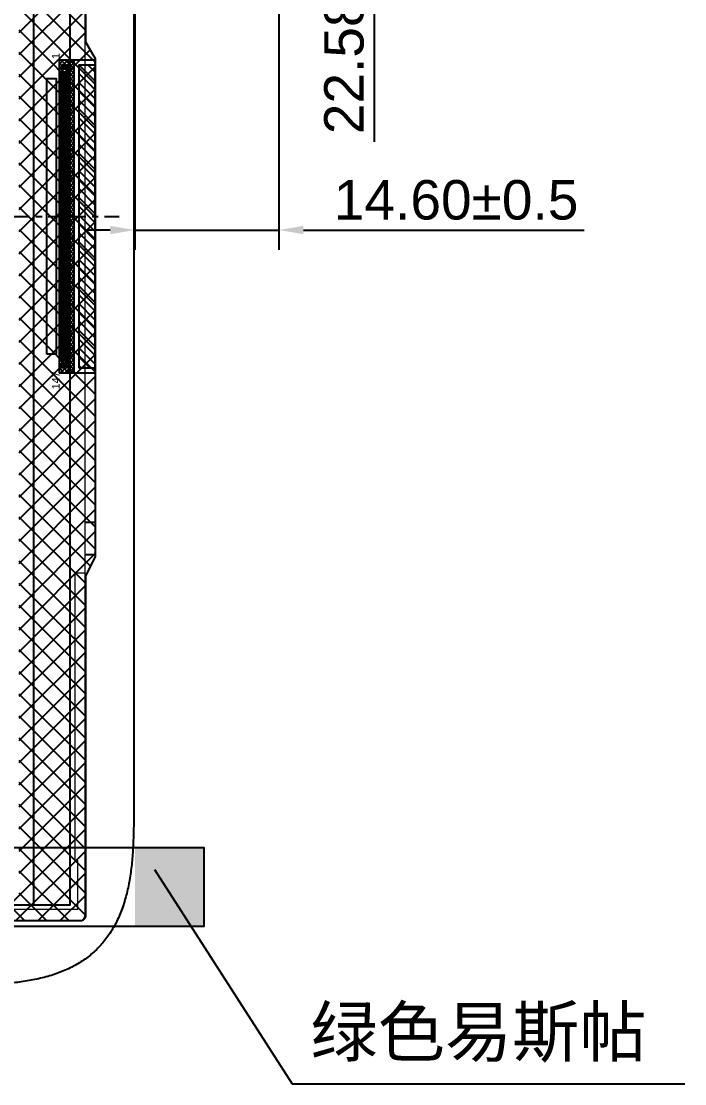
# Model space of a CAD drawing. Header units: millimetres. Extents: x 20905 to 43117, y -15595 to -5301.
# Drawn here: x 22468.1 to 22535.4, y -15133.8 to -15026 of the extents above; entities that cross this region are included whole.
import ezdxf

# ---------------------------------------------------------------- set-up
doc = ezdxf.new("R2010")
doc.units = ezdxf.units.MM
doc.header["$LTSCALE"] = 0.2
doc.header["$PDMODE"] = 35
doc.linetypes.add('CENTER', pattern=[2, 1.25, -0.25, 0.25, -0.25])
doc.linetypes.add('CENTER2', pattern=[28.575, 19.05, -3.175, 3.175, -3.175])
for name, color, linetype in [('Center', 1, 'CENTER'), ('DIM', 4, 'Continuous'), ('FPC', 32, 'Continuous'), ('LCM', 5, 'Continuous'), ('tape', 62, 'Continuous'), ('背保', 54, 'Continuous')]:
    doc.layers.add(name, color=color, linetype=linetype)
doc.layers.add('HOU', color=7, linetype='Continuous', lineweight=13)
doc.styles.add('Arial', font='arial.ttf')
doc.styles.add('TXT', font='arial.ttf', dxfattribs={"height": 3.5})
doc.styles.add('宋体', font='arial.ttf')
doc.dimstyles.new('Dim', dxfattribs={"dimtxt": 4, "dimasz": 3.5, "dimexe": 0, "dimexo": 0.2, "dimgap": 1, "dimtad": 1, "dimzin": 1, "dimdsep": 46, "dimtxsty": 'Arial', "dimcen": 2.5, "dimadec": 0, "dimazin": 0, "dimtp": 0.1, "dimtm": 0.1, "dimtfac": 1, "dimtmove": 0, "dimatfit": 3, "dimfxl": 1, "dimtolj": 1, "dimtzin": 0, "dimarcsym": 0})
doc.dimstyles.new('STANDARD$0', dxfattribs={"dimtxt": 1.8, "dimasz": 2, "dimexe": 0.5, "dimexo": 0.6, "dimgap": 0.3, "dimtad": 0, "dimzin": 9, "dimdsep": 46, "dimtxsty": 'TXT', "dimcen": -2, "dimclrd": 256, "dimclre": 256, "dimclrt": 256, "dimadec": 1, "dimazin": 2, "dimtp": 0.2, "dimtm": 0.2, "dimtfac": 0.5, "dimtmove": 0, "dimatfit": 3, "dimfxl": 1, "dimtolj": 2, "dimarcsym": 0})

# ---------------------------------------------------------------- blocks, each defined once
blk = doc.blocks.new('*D51')
at = {"layer": 'Defpoints', "color": 0, "transparency": 16777216}
for p in [(22495.44, -14984.32), (22495.44, -15006.9), (22503.9, -15006.9)]:
    blk.add_point(p, dxfattribs=at)
at = {"layer": 'DIM', "lineweight": -2, "transparency": 16777216}
for p, q in [((22503.9, -14981.82), (22503.9, -14979.32)), ((22495.94, -14984.32), (22505.9, -14984.32)), ((22503.9, -14984.32), (22503.9, -15006.9)), ((22495.94, -15006.9), (22505.9, -15006.9)), ((22503.9, -15009.4), (22503.9, -15038.26))]:
    blk.add_line(p, q, dxfattribs=at)
at = {"layer": 'DIM', "transparency": 16777216}
for points in [[(22503.48, -14981.82), (22504.32, -14981.82), (22503.9, -14984.32)], [(22503.48, -15009.4), (22504.32, -15009.4), (22503.9, -15006.9)]]:
    blk.add_solid(points, dxfattribs=at)
at = {"layer": 'DIM', "transparency": 16777216, "insert": (22500.86, -15025.08), "char_height": 6, "attachment_point": 5, "rotation": 90, "style": '宋体'}
blk.add_mtext('\\A2;{\\H0.66667x;22.58%%P0.2}', dxfattribs=at)
blk = doc.blocks.new('*D52')
at = {"layer": 'Defpoints', "color": 0, "transparency": 16777216}
for p in [(22479.63, -15003.4), (22494.23, -15003.4), (22479.63, -15047.21)]:
    blk.add_point(p, dxfattribs=at)
at = {"layer": 'DIM', "lineweight": -2, "transparency": 16777216}
for p, q in [((22479.63, -15003.9), (22479.63, -15049.21)), ((22494.23, -15003.9), (22494.23, -15049.21)), ((22477.13, -15047.21), (22474.63, -15047.21)), ((22479.63, -15047.21), (22494.23, -15047.21)), ((22496.73, -15047.21), (22525.21, -15047.21))]:
    blk.add_line(p, q, dxfattribs=at)
at = {"layer": 'DIM', "transparency": 16777216}
for points in [[(22477.13, -15046.79), (22477.13, -15047.63), (22479.63, -15047.21)], [(22496.73, -15046.79), (22496.73, -15047.63), (22494.23, -15047.21)]]:
    blk.add_solid(points, dxfattribs=at)
at = {"layer": 'DIM', "transparency": 16777216, "insert": (22512.22, -15044.17), "char_height": 6, "attachment_point": 5, "style": '宋体'}
blk.add_mtext('\\A2;{\\H0.66667x;14.60%%P0.5}', dxfattribs=at)
blk = doc.blocks.new('LCM')
at = {"layer": 'FPC', "linetype": 'ByBlock'}
h = blk.add_hatch(dxfattribs=at)
h.set_pattern_fill('ANSI37', color=256, scale=0.1, style=0)
h.set_pattern_definition([(45, (-4093.2647, -1166.37056), (-0.224506403, 0.224506403), []), (135, (-4093.2647, -1166.37056), (-0.224506403, -0.224506403), [])])
h.paths.add_polyline_path([(51.805, -222.7), (83.555, -222.7), (83.555, -224.2), (51.805, -224.2)])
h = blk.add_hatch(dxfattribs=at)
h.set_pattern_fill('ANSI31', color=256, scale=0.2, style=0)
h.set_pattern_definition([(45, (-4093.2647, -1166.37056), (-0.44901281, 0.44901281), [])])
h.paths.add_polyline_path([(52.305, -226.368), (83.055, -226.368), (83.055, -224.7), (52.305, -224.7)])
at = {"layer": 'tape', "linetype": 'ByBlock'}
h = blk.add_hatch(dxfattribs=at)
h.set_pattern_fill('ANSI37', color=256, scale=0.5, style=0)
h.set_pattern_definition([(45, (-4594.2397, 2209.7575), (-1.122532, 1.122532), []), (135, (-4594.2397, 2209.7575), (-1.122532, -1.122532), [])])
edge = h.paths.add_edge_path()
edge.add_line((33.171, -226.368), (31.171, -225.368))
edge.add_line((31.171, -225.368), (-3.32, -225.368))
edge.add_arc((-3.32, -224.868), 0.5, 180, 270, ccw=False)
edge.add_line((-3.82, -224.868), (-3.82, 2.732))
edge.add_arc((-3.32, 2.732), 0.5, 90, 180, ccw=False)
edge.add_line((-3.32, 3.232), (138.68, 3.232))
edge.add_arc((138.68, 2.732), 0.5, 0, 90, ccw=False)
edge.add_line((139.18, 2.732), (139.18, -224.868))
edge.add_arc((138.68, -224.868), 0.5, -90, 0, ccw=False)
edge.add_line((138.68, -225.368), (85.386, -225.368))
edge.add_line((85.386, -225.368), (83.711, -226.368))
edge.add_line((83.711, -226.368), (33.171, -226.368))
h.paths.add_polyline_path([(-1.1, -218.64), (136.46, -218.64), (136.46, 1.1), (-1.1, 1.1)], flags=16)
at = {"layer": 'Center', "linetype": 'CENTER2'}
blk.add_line((67.68, 7), (67.68, -228.8), dxfattribs=at)
at = {"layer": 'FPC', "linetype": 'ByBlock'}
for p, q in [((83.555, -222.7), (51.805, -222.7)), ((51.805, -222.7), (51.805, -226.368)), ((83.555, -222.7), (83.555, -226.368)), ((51.805, -223.7), (83.555, -223.7)), ((51.805, -223.7), (83.555, -223.7)), ((83.555, -224.2), (51.805, -224.2)), ((52.305, -224.7), (52.305, -226.368)), ((83.055, -224.7), (52.305, -224.7)), ((83.055, -224.7), (83.055, -226.368)), ((36.649, -226.368), (33.361, -226.368)), ((51.805, -226.368), (83.555, -226.368))]:
    blk.add_line(p, q, dxfattribs=at)
at = {"layer": 'FPC', "color": 30, "linetype": 'ByBlock'}
for p, q in [((33.361, -225.318), (33.361, -226.368)), ((36.649, -225.318), (36.649, -226.368))]:
    blk.add_line(p, q, dxfattribs=at)
at = {"layer": 'FPC', "linetype": 'ByBlock'}
for points in [[(52.572, -223.268), (52.755, -223.268), (52.755, -223.183), (52.572, -223.183), (52.572, -223), (52.487, -223), (52.487, -223.183), (52.305, -223.183), (52.305, -223.268), (52.487, -223.268), (52.487, -223.45), (52.572, -223.45)], [(53.015, -222.9), (53.145, -222.9), (53.145, -223.7), (53.015, -223.7)], [(53.215, -222.9), (53.345, -222.9), (53.345, -223.7), (53.215, -223.7)], [(53.415, -222.9), (53.545, -222.9), (53.545, -223.7), (53.415, -223.7)], [(53.615, -222.9), (53.745, -222.9), (53.745, -223.7), (53.615, -223.7)], [(53.815, -222.9), (53.945, -222.9), (53.945, -223.7), (53.815, -223.7)], [(54.015, -222.9), (54.145, -222.9), (54.145, -223.7), (54.015, -223.7)], [(54.215, -222.9), (54.345, -222.9), (54.345, -223.7), (54.215, -223.7)], [(54.415, -222.9), (54.545, -222.9), (54.545, -223.7), (54.415, -223.7)], [(54.615, -222.9), (54.745, -222.9), (54.745, -223.7), (54.615, -223.7)], [(54.815, -222.9), (54.945, -222.9), (54.945, -223.7), (54.815, -223.7)], [(55.015, -222.9), (55.145, -222.9), (55.145, -223.7), (55.015, -223.7)], [(55.215, -222.9), (55.345, -222.9), (55.345, -223.7), (55.215, -223.7)], [(55.415, -222.9), (55.545, -222.9), (55.545, -223.7), (55.415, -223.7)], [(55.615, -222.9), (55.745, -222.9), (55.745, -223.7), (55.615, -223.7)], [(55.815, -222.9), (55.945, -222.9), (55.945, -223.7), (55.815, -223.7)], [(56.015, -222.9), (56.145, -222.9), (56.145, -223.7), (56.015, -223.7)], [(56.215, -222.9), (56.345, -222.9), (56.345, -223.7), (56.215, -223.7)], [(56.415, -222.9), (56.545, -222.9), (56.545, -223.7), (56.415, -223.7)], [(56.615, -222.9), (56.745, -222.9), (56.745, -223.7), (56.615, -223.7)], [(56.815, -222.9), (56.945, -222.9), (56.945, -223.7), (56.815, -223.7)], [(57.015, -222.9), (57.145, -222.9), (57.145, -223.7), (57.015, -223.7)], [(57.215, -222.9), (57.345, -222.9), (57.345, -223.7), (57.215, -223.7)], [(57.415, -222.9), (57.545, -222.9), (57.545, -223.7), (57.415, -223.7)], [(57.615, -222.9), (57.745, -222.9), (57.745, -223.7), (57.615, -223.7)], [(57.815, -222.9), (57.945, -222.9), (57.945, -223.7), (57.815, -223.7)], [(58.015, -222.9), (58.145, -222.9), (58.145, -223.7), (58.015, -223.7)], [(58.215, -222.9), (58.345, -222.9), (58.345, -223.7), (58.215, -223.7)], [(58.415, -222.9), (58.545, -222.9), (58.545, -223.7), (58.415, -223.7)], [(58.615, -222.9), (58.745, -222.9), (58.745, -223.7), (58.615, -223.7)], [(58.815, -222.9), (58.945, -222.9), (58.945, -223.7), (58.815, -223.7)], [(59.015, -222.9), (59.145, -222.9), (59.145, -223.7), (59.015, -223.7)], [(59.215, -222.9), (59.345, -222.9), (59.345, -223.7), (59.215, -223.7)], [(59.415, -222.9), (59.545, -222.9), (59.545, -223.7), (59.415, -223.7)], [(59.615, -222.9), (59.745, -222.9), (59.745, -223.7), (59.615, -223.7)], [(59.815, -222.9), (59.945, -222.9), (59.945, -223.7), (59.815, -223.7)], [(60.015, -222.9), (60.145, -222.9), (60.145, -223.7), (60.015, -223.7)], [(60.215, -222.9), (60.345, -222.9), (60.345, -223.7), (60.215, -223.7)], [(60.415, -222.9), (60.545, -222.9), (60.545, -223.7), (60.415, -223.7)], [(60.615, -222.9), (60.745, -222.9), (60.745, -223.7), (60.615, -223.7)], [(60.815, -222.9), (60.945, -222.9), (60.945, -223.7), (60.815, -223.7)], [(61.015, -222.9), (61.145, -222.9), (61.145, -223.7), (61.015, -223.7)], [(61.215, -222.9), (61.345, -222.9), (61.345, -223.7), (61.215, -223.7)], [(61.415, -222.9), (61.545, -222.9), (61.545, -223.7), (61.415, -223.7)], [(61.615, -222.9), (61.745, -222.9), (61.745, -223.7), (61.615, -223.7)], [(61.815, -222.9), (61.945, -222.9), (61.945, -223.7), (61.815, -223.7)], [(62.015, -222.9), (62.145, -222.9), (62.145, -223.7), (62.015, -223.7)], [(62.215, -222.9), (62.345, -222.9), (62.345, -223.7), (62.215, -223.7)], [(62.415, -222.9), (62.545, -222.9), (62.545, -223.7), (62.415, -223.7)], [(62.615, -222.9), (62.745, -222.9), (62.745, -223.7), (62.615, -223.7)], [(62.815, -222.9), (62.945, -222.9), (62.945, -223.7), (62.815, -223.7)], [(63.015, -222.9), (63.145, -222.9), (63.145, -223.7), (63.015, -223.7)], [(63.215, -222.9), (63.345, -222.9), (63.345, -223.7), (63.215, -223.7)], [(63.415, -222.9), (63.545, -222.9), (63.545, -223.7), (63.415, -223.7)], [(63.615, -222.9), (63.745, -222.9), (63.745, -223.7), (63.615, -223.7)], [(63.815, -222.9), (63.945, -222.9), (63.945, -223.7), (63.815, -223.7)], [(64.015, -222.9), (64.145, -222.9), (64.145, -223.7), (64.015, -223.7)], [(64.215, -222.9), (64.345, -222.9), (64.345, -223.7), (64.215, -223.7)], [(64.415, -222.9), (64.545, -222.9), (64.545, -223.7), (64.415, -223.7)], [(64.615, -222.9), (64.745, -222.9), (64.745, -223.7), (64.615, -223.7)], [(64.815, -222.9), (64.945, -222.9), (64.945, -223.7), (64.815, -223.7)], [(65.015, -222.9), (65.145, -222.9), (65.145, -223.7), (65.015, -223.7)], [(65.215, -222.9), (65.345, -222.9), (65.345, -223.7), (65.215, -223.7)], [(65.415, -222.9), (65.545, -222.9), (65.545, -223.7), (65.415, -223.7)], [(65.615, -222.9), (65.745, -222.9), (65.745, -223.7), (65.615, -223.7)], [(65.815, -222.9), (65.945, -222.9), (65.945, -223.7), (65.815, -223.7)], [(66.015, -222.9), (66.145, -222.9), (66.145, -223.7), (66.015, -223.7)], [(66.215, -222.9), (66.345, -222.9), (66.345, -223.7), (66.215, -223.7)], [(66.415, -222.9), (66.545, -222.9), (66.545, -223.7), (66.415, -223.7)], [(66.615, -222.9), (66.745, -222.9), (66.745, -223.7), (66.615, -223.7)], [(66.815, -222.9), (66.945, -222.9), (66.945, -223.7), (66.815, -223.7)], [(67.015, -222.9), (67.145, -222.9), (67.145, -223.7), (67.015, -223.7)], [(67.215, -222.9), (67.345, -222.9), (67.345, -223.7), (67.215, -223.7)], [(67.415, -222.9), (67.545, -222.9), (67.545, -223.7), (67.415, -223.7)], [(67.615, -222.9), (67.745, -222.9), (67.745, -223.7), (67.615, -223.7)], [(67.815, -222.9), (67.945, -222.9), (67.945, -223.7), (67.815, -223.7)], [(68.015, -222.9), (68.145, -222.9), (68.145, -223.7), (68.015, -223.7)], [(68.215, -222.9), (68.345, -222.9), (68.345, -223.7), (68.215, -223.7)], [(68.415, -222.9), (68.545, -222.9), (68.545, -223.7), (68.415, -223.7)], [(68.615, -222.9), (68.745, -222.9), (68.745, -223.7), (68.615, -223.7)], [(68.815, -222.9), (68.945, -222.9), (68.945, -223.7), (68.815, -223.7)], [(69.015, -222.9), (69.145, -222.9), (69.145, -223.7), (69.015, -223.7)], [(69.215, -222.9), (69.345, -222.9), (69.345, -223.7), (69.215, -223.7)], [(69.415, -222.9), (69.545, -222.9), (69.545, -223.7), (69.415, -223.7)], [(69.615, -222.9), (69.745, -222.9), (69.745, -223.7), (69.615, -223.7)], [(69.815, -222.9), (69.945, -222.9), (69.945, -223.7), (69.815, -223.7)], [(70.015, -222.9), (70.145, -222.9), (70.145, -223.7), (70.015, -223.7)], [(70.215, -222.9), (70.345, -222.9), (70.345, -223.7), (70.215, -223.7)], [(70.415, -222.9), (70.545, -222.9), (70.545, -223.7), (70.415, -223.7)], [(70.615, -222.9), (70.745, -222.9), (70.745, -223.7), (70.615, -223.7)], [(70.815, -222.9), (70.945, -222.9), (70.945, -223.7), (70.815, -223.7)], [(71.015, -222.9), (71.145, -222.9), (71.145, -223.7), (71.015, -223.7)], [(71.215, -222.9), (71.345, -222.9), (71.345, -223.7), (71.215, -223.7)], [(71.415, -222.9), (71.545, -222.9), (71.545, -223.7), (71.415, -223.7)], [(71.615, -222.9), (71.745, -222.9), (71.745, -223.7), (71.615, -223.7)], [(71.815, -222.9), (71.945, -222.9), (71.945, -223.7), (71.815, -223.7)], [(72.015, -222.9), (72.145, -222.9), (72.145, -223.7), (72.015, -223.7)], [(72.215, -222.9), (72.345, -222.9), (72.345, -223.7), (72.215, -223.7)], [(72.415, -222.9), (72.545, -222.9), (72.545, -223.7), (72.415, -223.7)], [(72.615, -222.9), (72.745, -222.9), (72.745, -223.7), (72.615, -223.7)], [(72.815, -222.9), (72.945, -222.9), (72.945, -223.7), (72.815, -223.7)], [(73.015, -222.9), (73.145, -222.9), (73.145, -223.7), (73.015, -223.7)], [(73.215, -222.9), (73.345, -222.9), (73.345, -223.7), (73.215, -223.7)], [(73.415, -222.9), (73.545, -222.9), (73.545, -223.7), (73.415, -223.7)], [(73.615, -222.9), (73.745, -222.9), (73.745, -223.7), (73.615, -223.7)], [(73.815, -222.9), (73.945, -222.9), (73.945, -223.7), (73.815, -223.7)], [(74.015, -222.9), (74.145, -222.9), (74.145, -223.7), (74.015, -223.7)], [(74.215, -222.9), (74.345, -222.9), (74.345, -223.7), (74.215, -223.7)], [(74.415, -222.9), (74.545, -222.9), (74.545, -223.7), (74.415, -223.7)], [(74.615, -222.9), (74.745, -222.9), (74.745, -223.7), (74.615, -223.7)], [(74.815, -222.9), (74.945, -222.9), (74.945, -223.7), (74.815, -223.7)], [(75.015, -222.9), (75.145, -222.9), (75.145, -223.7), (75.015, -223.7)], [(75.215, -222.9), (75.345, -222.9), (75.345, -223.7), (75.215, -223.7)], [(75.415, -222.9), (75.545, -222.9), (75.545, -223.7), (75.415, -223.7)], [(75.615, -222.9), (75.745, -222.9), (75.745, -223.7), (75.615, -223.7)], [(75.815, -222.9), (75.945, -222.9), (75.945, -223.7), (75.815, -223.7)], [(76.015, -222.9), (76.145, -222.9), (76.145, -223.7), (76.015, -223.7)], [(76.215, -222.9), (76.345, -222.9), (76.345, -223.7), (76.215, -223.7)], [(76.415, -222.9), (76.545, -222.9), (76.545, -223.7), (76.415, -223.7)], [(76.615, -222.9), (76.745, -222.9), (76.745, -223.7), (76.615, -223.7)], [(76.815, -222.9), (76.945, -222.9), (76.945, -223.7), (76.815, -223.7)], [(77.015, -222.9), (77.145, -222.9), (77.145, -223.7), (77.015, -223.7)], [(77.215, -222.9), (77.345, -222.9), (77.345, -223.7), (77.215, -223.7)], [(77.415, -222.9), (77.545, -222.9), (77.545, -223.7), (77.415, -223.7)], [(77.615, -222.9), (77.745, -222.9), (77.745, -223.7), (77.615, -223.7)], [(77.815, -222.9), (77.945, -222.9), (77.945, -223.7), (77.815, -223.7)], [(78.015, -222.9), (78.145, -222.9), (78.145, -223.7), (78.015, -223.7)], [(78.215, -222.9), (78.345, -222.9), (78.345, -223.7), (78.215, -223.7)], [(78.415, -222.9), (78.545, -222.9), (78.545, -223.7), (78.415, -223.7)], [(78.615, -222.9), (78.745, -222.9), (78.745, -223.7), (78.615, -223.7)], [(78.815, -222.9), (78.945, -222.9), (78.945, -223.7), (78.815, -223.7)], [(79.015, -222.9), (79.145, -222.9), (79.145, -223.7), (79.015, -223.7)], [(79.215, -222.9), (79.345, -222.9), (79.345, -223.7), (79.215, -223.7)], [(79.415, -222.9), (79.545, -222.9), (79.545, -223.7), (79.415, -223.7)], [(79.615, -222.9), (79.745, -222.9), (79.745, -223.7), (79.615, -223.7)], [(79.815, -222.9), (79.945, -222.9), (79.945, -223.7), (79.815, -223.7)], [(80.015, -222.9), (80.145, -222.9), (80.145, -223.7), (80.015, -223.7)], [(80.215, -222.9), (80.345, -222.9), (80.345, -223.7), (80.215, -223.7)], [(80.415, -222.9), (80.545, -222.9), (80.545, -223.7), (80.415, -223.7)], [(80.615, -222.9), (80.745, -222.9), (80.745, -223.7), (80.615, -223.7)], [(80.815, -222.9), (80.945, -222.9), (80.945, -223.7), (80.815, -223.7)], [(81.015, -222.9), (81.145, -222.9), (81.145, -223.7), (81.015, -223.7)], [(81.215, -222.9), (81.345, -222.9), (81.345, -223.7), (81.215, -223.7)], [(81.415, -222.9), (81.545, -222.9), (81.545, -223.7), (81.415, -223.7)], [(81.615, -222.9), (81.745, -222.9), (81.745, -223.7), (81.615, -223.7)], [(81.815, -222.9), (81.945, -222.9), (81.945, -223.7), (81.815, -223.7)], [(82.015, -222.9), (82.145, -222.9), (82.145, -223.7), (82.015, -223.7)], [(82.215, -222.9), (82.345, -222.9), (82.345, -223.7), (82.215, -223.7)], [(82.787, -223.268), (82.605, -223.268), (82.605, -223.183), (82.787, -223.183), (82.787, -223), (82.872, -223), (82.872, -223.183), (83.055, -223.183), (83.055, -223.268), (82.872, -223.268), (82.872, -223.45), (82.787, -223.45)]]:
    blk.add_lwpolyline(points, close=True, dxfattribs=at)
at = {"layer": 'HOU', "linetype": 'ByBlock'}
for p, q in [((-3.77, 2.682), (-3.77, -224.818)), ((-2.65, -224.6), (-2.65, -216.3)), ((138.63, -225.318), (-3.27, -225.318)), ((-2.65, -224.6), (2.28, -224.6)), ((31.496, -224.3), (2.28, -224.3)), ((2.28, -224.6), (2.28, -224.3)), ((31.496, -224.3), (31.496, -225.318))]:
    blk.add_line(p, q, dxfattribs=at)
blk.add_arc((-3.27, -224.818), 0.5, 180, 270, dxfattribs=at)
at = {"layer": 'LCM', "linetype": 'ByBlock'}
for points in [[(-2.2, 2), (137.56, 2), (137.56, -223.8), (-2.2, -223.8)], [(137.56, -220.1), (-2.2, -220.1), (-2.2, 2), (137.56, 2)], [(53.7, -221.47), (81.66, -221.47), (81.66, -222.39), (53.7, -222.39)], [(52.305, -223), (52.455, -223), (52.455, -223.15), (52.305, -223.15)], [(52.605, -223), (52.755, -223), (52.755, -223.15), (52.605, -223.15)], [(53.015, -222.85), (53.145, -222.85), (53.145, -223.6), (53.015, -223.6)], [(53.215, -222.85), (53.345, -222.85), (53.345, -223.6), (53.215, -223.6)], [(53.415, -222.85), (53.545, -222.85), (53.545, -223.6), (53.415, -223.6)], [(53.615, -222.85), (53.745, -222.85), (53.745, -223.6), (53.615, -223.6)], [(53.815, -222.85), (53.945, -222.85), (53.945, -223.6), (53.815, -223.6)], [(54.015, -222.85), (54.145, -222.85), (54.145, -223.6), (54.015, -223.6)], [(54.215, -222.85), (54.345, -222.85), (54.345, -223.6), (54.215, -223.6)], [(54.415, -222.85), (54.545, -222.85), (54.545, -223.6), (54.415, -223.6)], [(54.615, -222.85), (54.745, -222.85), (54.745, -223.6), (54.615, -223.6)], [(54.815, -222.85), (54.945, -222.85), (54.945, -223.6), (54.815, -223.6)], [(55.015, -222.85), (55.145, -222.85), (55.145, -223.6), (55.015, -223.6)], [(55.215, -222.85), (55.345, -222.85), (55.345, -223.6), (55.215, -223.6)], [(55.415, -222.85), (55.545, -222.85), (55.545, -223.6), (55.415, -223.6)], [(55.615, -222.85), (55.745, -222.85), (55.745, -223.6), (55.615, -223.6)], [(55.815, -222.85), (55.945, -222.85), (55.945, -223.6), (55.815, -223.6)], [(56.015, -222.85), (56.145, -222.85), (56.145, -223.6), (56.015, -223.6)], [(56.215, -222.85), (56.345, -222.85), (56.345, -223.6), (56.215, -223.6)], [(56.415, -222.85), (56.545, -222.85), (56.545, -223.6), (56.415, -223.6)], [(56.615, -222.85), (56.745, -222.85), (56.745, -223.6), (56.615, -223.6)], [(56.815, -222.85), (56.945, -222.85), (56.945, -223.6), (56.815, -223.6)], [(57.015, -222.85), (57.145, -222.85), (57.145, -223.6), (57.015, -223.6)], [(57.215, -222.85), (57.345, -222.85), (57.345, -223.6), (57.215, -223.6)], [(57.415, -222.85), (57.545, -222.85), (57.545, -223.6), (57.415, -223.6)], [(57.615, -222.85), (57.745, -222.85), (57.745, -223.6), (57.615, -223.6)], [(57.815, -222.85), (57.945, -222.85), (57.945, -223.6), (57.815, -223.6)], [(58.015, -222.85), (58.145, -222.85), (58.145, -223.6), (58.015, -223.6)], [(58.215, -222.85), (58.345, -222.85), (58.345, -223.6), (58.215, -223.6)], [(58.415, -222.85), (58.545, -222.85), (58.545, -223.6), (58.415, -223.6)], [(58.615, -222.85), (58.745, -222.85), (58.745, -223.6), (58.615, -223.6)], [(58.815, -222.85), (58.945, -222.85), (58.945, -223.6), (58.815, -223.6)], [(59.015, -222.85), (59.145, -222.85), (59.145, -223.6), (59.015, -223.6)], [(59.215, -222.85), (59.345, -222.85), (59.345, -223.6), (59.215, -223.6)], [(59.415, -222.85), (59.545, -222.85), (59.545, -223.6), (59.415, -223.6)], [(59.615, -222.85), (59.745, -222.85), (59.745, -223.6), (59.615, -223.6)], [(59.815, -222.85), (59.945, -222.85), (59.945, -223.6), (59.815, -223.6)], [(60.015, -222.85), (60.145, -222.85), (60.145, -223.6), (60.015, -223.6)], [(60.215, -222.85), (60.345, -222.85), (60.345, -223.6), (60.215, -223.6)], [(60.415, -222.85), (60.545, -222.85), (60.545, -223.6), (60.415, -223.6)], [(60.615, -222.85), (60.745, -222.85), (60.745, -223.6), (60.615, -223.6)], [(60.815, -222.85), (60.945, -222.85), (60.945, -223.6), (60.815, -223.6)], [(61.015, -222.85), (61.145, -222.85), (61.145, -223.6), (61.015, -223.6)], [(61.215, -222.85), (61.345, -222.85), (61.345, -223.6), (61.215, -223.6)], [(61.415, -222.85), (61.545, -222.85), (61.545, -223.6), (61.415, -223.6)], [(61.615, -222.85), (61.745, -222.85), (61.745, -223.6), (61.615, -223.6)], [(61.815, -222.85), (61.945, -222.85), (61.945, -223.6), (61.815, -223.6)], [(62.015, -222.85), (62.145, -222.85), (62.145, -223.6), (62.015, -223.6)], [(62.215, -222.85), (62.345, -222.85), (62.345, -223.6), (62.215, -223.6)], [(62.415, -222.85), (62.545, -222.85), (62.545, -223.6), (62.415, -223.6)], [(62.615, -222.85), (62.745, -222.85), (62.745, -223.6), (62.615, -223.6)], [(62.815, -222.85), (62.945, -222.85), (62.945, -223.6), (62.815, -223.6)], [(63.015, -222.85), (63.145, -222.85), (63.145, -223.6), (63.015, -223.6)], [(63.215, -222.85), (63.345, -222.85), (63.345, -223.6), (63.215, -223.6)], [(63.415, -222.85), (63.545, -222.85), (63.545, -223.6), (63.415, -223.6)], [(63.615, -222.85), (63.745, -222.85), (63.745, -223.6), (63.615, -223.6)], [(63.815, -222.85), (63.945, -222.85), (63.945, -223.6), (63.815, -223.6)], [(64.015, -222.85), (64.145, -222.85), (64.145, -223.6), (64.015, -223.6)], [(64.215, -222.85), (64.345, -222.85), (64.345, -223.6), (64.215, -223.6)], [(64.415, -222.85), (64.545, -222.85), (64.545, -223.6), (64.415, -223.6)], [(64.615, -222.85), (64.745, -222.85), (64.745, -223.6), (64.615, -223.6)], [(64.815, -222.85), (64.945, -222.85), (64.945, -223.6), (64.815, -223.6)], [(65.015, -222.85), (65.145, -222.85), (65.145, -223.6), (65.015, -223.6)], [(65.215, -222.85), (65.345, -222.85), (65.345, -223.6), (65.215, -223.6)], [(65.415, -222.85), (65.545, -222.85), (65.545, -223.6), (65.415, -223.6)], [(65.615, -222.85), (65.745, -222.85), (65.745, -223.6), (65.615, -223.6)], [(65.815, -222.85), (65.945, -222.85), (65.945, -223.6), (65.815, -223.6)], [(66.015, -222.85), (66.145, -222.85), (66.145, -223.6), (66.015, -223.6)], [(66.215, -222.85), (66.345, -222.85), (66.345, -223.6), (66.215, -223.6)], [(66.415, -222.85), (66.545, -222.85), (66.545, -223.6), (66.415, -223.6)], [(66.615, -222.85), (66.745, -222.85), (66.745, -223.6), (66.615, -223.6)], [(66.815, -222.85), (66.945, -222.85), (66.945, -223.6), (66.815, -223.6)], [(67.015, -222.85), (67.145, -222.85), (67.145, -223.6), (67.015, -223.6)], [(67.215, -222.85), (67.345, -222.85), (67.345, -223.6), (67.215, -223.6)], [(67.415, -222.85), (67.545, -222.85), (67.545, -223.6), (67.415, -223.6)], [(67.615, -222.85), (67.745, -222.85), (67.745, -223.6), (67.615, -223.6)], [(67.815, -222.85), (67.945, -222.85), (67.945, -223.6), (67.815, -223.6)], [(68.015, -222.85), (68.145, -222.85), (68.145, -223.6), (68.015, -223.6)], [(68.215, -222.85), (68.345, -222.85), (68.345, -223.6), (68.215, -223.6)], [(68.415, -222.85), (68.545, -222.85), (68.545, -223.6), (68.415, -223.6)], [(68.615, -222.85), (68.745, -222.85), (68.745, -223.6), (68.615, -223.6)], [(68.815, -222.85), (68.945, -222.85), (68.945, -223.6), (68.815, -223.6)], [(69.015, -222.85), (69.145, -222.85), (69.145, -223.6), (69.015, -223.6)], [(69.215, -222.85), (69.345, -222.85), (69.345, -223.6), (69.215, -223.6)], [(69.415, -222.85), (69.545, -222.85), (69.545, -223.6), (69.415, -223.6)], [(69.615, -222.85), (69.745, -222.85), (69.745, -223.6), (69.615, -223.6)], [(69.815, -222.85), (69.945, -222.85), (69.945, -223.6), (69.815, -223.6)], [(70.015, -222.85), (70.145, -222.85), (70.145, -223.6), (70.015, -223.6)], [(70.215, -222.85), (70.345, -222.85), (70.345, -223.6), (70.215, -223.6)], [(70.415, -222.85), (70.545, -222.85), (70.545, -223.6), (70.415, -223.6)], [(70.615, -222.85), (70.745, -222.85), (70.745, -223.6), (70.615, -223.6)], [(70.815, -222.85), (70.945, -222.85), (70.945, -223.6), (70.815, -223.6)], [(71.015, -222.85), (71.145, -222.85), (71.145, -223.6), (71.015, -223.6)], [(71.215, -222.85), (71.345, -222.85), (71.345, -223.6), (71.215, -223.6)], [(71.415, -222.85), (71.545, -222.85), (71.545, -223.6), (71.415, -223.6)], [(71.615, -222.85), (71.745, -222.85), (71.745, -223.6), (71.615, -223.6)], [(71.815, -222.85), (71.945, -222.85), (71.945, -223.6), (71.815, -223.6)], [(72.015, -222.85), (72.145, -222.85), (72.145, -223.6), (72.015, -223.6)], [(72.215, -222.85), (72.345, -222.85), (72.345, -223.6), (72.215, -223.6)], [(72.415, -222.85), (72.545, -222.85), (72.545, -223.6), (72.415, -223.6)], [(72.615, -222.85), (72.745, -222.85), (72.745, -223.6), (72.615, -223.6)], [(72.815, -222.85), (72.945, -222.85), (72.945, -223.6), (72.815, -223.6)], [(73.015, -222.85), (73.145, -222.85), (73.145, -223.6), (73.015, -223.6)], [(73.215, -222.85), (73.345, -222.85), (73.345, -223.6), (73.215, -223.6)], [(73.415, -222.85), (73.545, -222.85), (73.545, -223.6), (73.415, -223.6)], [(73.615, -222.85), (73.745, -222.85), (73.745, -223.6), (73.615, -223.6)], [(73.815, -222.85), (73.945, -222.85), (73.945, -223.6), (73.815, -223.6)], [(74.015, -222.85), (74.145, -222.85), (74.145, -223.6), (74.015, -223.6)], [(74.215, -222.85), (74.345, -222.85), (74.345, -223.6), (74.215, -223.6)], [(74.415, -222.85), (74.545, -222.85), (74.545, -223.6), (74.415, -223.6)], [(74.615, -222.85), (74.745, -222.85), (74.745, -223.6), (74.615, -223.6)], [(74.815, -222.85), (74.945, -222.85), (74.945, -223.6), (74.815, -223.6)], [(75.015, -222.85), (75.145, -222.85), (75.145, -223.6), (75.015, -223.6)], [(75.215, -222.85), (75.345, -222.85), (75.345, -223.6), (75.215, -223.6)], [(75.415, -222.85), (75.545, -222.85), (75.545, -223.6), (75.415, -223.6)], [(75.615, -222.85), (75.745, -222.85), (75.745, -223.6), (75.615, -223.6)], [(75.815, -222.85), (75.945, -222.85), (75.945, -223.6), (75.815, -223.6)], [(76.015, -222.85), (76.145, -222.85), (76.145, -223.6), (76.015, -223.6)], [(76.215, -222.85), (76.345, -222.85), (76.345, -223.6), (76.215, -223.6)], [(76.415, -222.85), (76.545, -222.85), (76.545, -223.6), (76.415, -223.6)], [(76.615, -222.85), (76.745, -222.85), (76.745, -223.6), (76.615, -223.6)], [(76.815, -222.85), (76.945, -222.85), (76.945, -223.6), (76.815, -223.6)], [(77.015, -222.85), (77.145, -222.85), (77.145, -223.6), (77.015, -223.6)], [(77.215, -222.85), (77.345, -222.85), (77.345, -223.6), (77.215, -223.6)], [(77.415, -222.85), (77.545, -222.85), (77.545, -223.6), (77.415, -223.6)], [(77.615, -222.85), (77.745, -222.85), (77.745, -223.6), (77.615, -223.6)], [(77.815, -222.85), (77.945, -222.85), (77.945, -223.6), (77.815, -223.6)], [(78.015, -222.85), (78.145, -222.85), (78.145, -223.6), (78.015, -223.6)], [(78.215, -222.85), (78.345, -222.85), (78.345, -223.6), (78.215, -223.6)], [(78.415, -222.85), (78.545, -222.85), (78.545, -223.6), (78.415, -223.6)], [(78.615, -222.85), (78.745, -222.85), (78.745, -223.6), (78.615, -223.6)], [(78.815, -222.85), (78.945, -222.85), (78.945, -223.6), (78.815, -223.6)], [(79.015, -222.85), (79.145, -222.85), (79.145, -223.6), (79.015, -223.6)], [(79.215, -222.85), (79.345, -222.85), (79.345, -223.6), (79.215, -223.6)], [(79.415, -222.85), (79.545, -222.85), (79.545, -223.6), (79.415, -223.6)], [(79.615, -222.85), (79.745, -222.85), (79.745, -223.6), (79.615, -223.6)], [(79.815, -222.85), (79.945, -222.85), (79.945, -223.6), (79.815, -223.6)], [(80.015, -222.85), (80.145, -222.85), (80.145, -223.6), (80.015, -223.6)], [(80.215, -222.85), (80.345, -222.85), (80.345, -223.6), (80.215, -223.6)], [(80.415, -222.85), (80.545, -222.85), (80.545, -223.6), (80.415, -223.6)], [(80.615, -222.85), (80.745, -222.85), (80.745, -223.6), (80.615, -223.6)], [(80.815, -222.85), (80.945, -222.85), (80.945, -223.6), (80.815, -223.6)], [(81.015, -222.85), (81.145, -222.85), (81.145, -223.6), (81.015, -223.6)], [(81.215, -222.85), (81.345, -222.85), (81.345, -223.6), (81.215, -223.6)], [(81.415, -222.85), (81.545, -222.85), (81.545, -223.6), (81.415, -223.6)], [(81.615, -222.85), (81.745, -222.85), (81.745, -223.6), (81.615, -223.6)], [(81.815, -222.85), (81.945, -222.85), (81.945, -223.6), (81.815, -223.6)], [(82.015, -222.85), (82.145, -222.85), (82.145, -223.6), (82.015, -223.6)], [(82.215, -222.85), (82.345, -222.85), (82.345, -223.6), (82.215, -223.6)], [(82.755, -223), (82.605, -223), (82.605, -223.15), (82.755, -223.15)], [(83.055, -223), (82.905, -223), (82.905, -223.15), (83.055, -223.15)], [(52.305, -223.45), (52.455, -223.45), (52.455, -223.3), (52.305, -223.3)], [(52.605, -223.45), (52.755, -223.45), (52.755, -223.3), (52.605, -223.3)], [(82.755, -223.45), (82.605, -223.45), (82.605, -223.3), (82.755, -223.3)], [(83.055, -223.45), (82.905, -223.45), (82.905, -223.3), (83.055, -223.3)]]:
    blk.add_lwpolyline(points, close=True, dxfattribs=at)
at = {"layer": 'tape', "linetype": 'ByBlock'}
blk.add_lwpolyline([(33.171, -226.368), (31.171, -225.368), (-3.32, -225.368, -0.4142136), (-3.82, -224.868), (-3.82, 2.732, -0.4142136), (-3.32, 3.232), (138.68, 3.232, -0.4142136), (139.18, 2.732), (139.18, -224.868, -0.4142136), (138.68, -225.368), (85.386, -225.368), (85.386, -225.368), (83.711, -226.368)], format="xyb", close=True, dxfattribs=at)
at = {"layer": 'LCM', "linetype": 'ByBlock', "width": 0.20041, "attachment_point": 1, "style": '宋体'}
for s, insert, char_height in [('147', (50.129, -221.978), 0.7753), ('1', (83.649, -221.978), 0.775)]:
    blk.add_mtext(s, dxfattribs=dict(at, insert=insert, char_height=char_height))

msp = doc.modelspace()

# ---------------------------------------------------------------- hatches: boundary and pattern name
at = {"layer": 'DIM'}
msp.add_hatch(color=3, dxfattribs=at).paths.add_polyline_path([(22479.627, -15117.8789), (22486.627, -15117.8789), (22486.627, -15109.8789), (22479.627, -15109.8789)])

# ---------------------------------------------------------------- linework, layer by layer
at = {"color": 7, "linetype": 'Continuous'}
msp.add_line((22479.5121, -14983.171), (22479.5121, -15106.475), dxfattribs=at)
msp.add_open_spline([(22479.5121, -15106.475), (22479.5108, -15107.017), (22479.503, -15108.1091), (22479.4522, -15109.7483), (22479.3368, -15111.3801), (22479.1339, -15112.9756), (22478.8276, -15114.513), (22478.3959, -15115.9764), (22477.8274, -15117.3453), (22477.1249, -15118.5812), (22476.3044, -15119.6601), (22475.3693, -15120.5961), (22474.2915, -15121.4172), (22473.0566, -15122.1205), (22471.6883, -15122.69), (22470.2249, -15123.1228), (22468.6867, -15123.43), (22467.0896, -15123.6338), (22465.4559, -15123.7496), (22463.8145, -15123.8006), (22462.7211, -15123.8084), (22462.1785, -15123.8097)], degree=3, knots=[0, 0, 0, 0, 0.05573234, 0.11234612, 0.16884863, 0.22427754, 0.27818213, 0.33060282, 0.38184674, 0.43136394, 0.47761316, 0.52212263, 0.56835205, 0.61784597, 0.66908026, 0.72151115, 0.77544892, 0.83093672, 0.88751389, 0.94420414, 1, 1, 1, 1], dxfattribs=at)
at = {"layer": '背保', "color": 3, "linetype": 'Continuous'}
msp.add_lwpolyline([(22466.627, -15109.8789), (22486.627, -15109.8789), (22486.627, -15117.8789), (22466.627, -15117.8789)], close=True, dxfattribs=at)

# ---------------------------------------------------------------- block references
at = {"layer": 'LCM', "rotation": 90}
msp.add_blockref('LCM', (22249.2374, -15113.503), dxfattribs=at)

# ---------------------------------------------------------------- texts
at = {"layer": 'DIM', "insert": (22497.4418, -15126.0566), "char_height": 5, "width": 79.68, "attachment_point": 1, "style": '宋体'}
msp.add_mtext('{\\fSimSun|b0|i0|c134|p2;绿色易斯帖}', dxfattribs=at)

# ---------------------------------------------------------------- dimensions: what is measured, and where the dimension line sits
at = {"layer": 'DIM'}
dim = msp.add_linear_dim(base=(22503.9012, -15006.9035), p1=(22495.44, -14984.323), p2=(22495.44, -15006.9035), angle=90, text='{\\H0.66667x;<>%%P0.2}', dimstyle='STANDARD$0', override={"dimtxt": 6, "dimasz": 2.5, "dimexe": 2, "dimexo": 0.5, "dimgap": 1, "dimtad": 1, "dimzin": 0, "dimtxsty": '宋体', "dimaunit": 1, "dimadec": 4, "dimatfit": 0, "dimtvp": 0.928571, "dimarcsym": 2}, dxfattribs=at)
dim.commit()
dim.dimension.update_dxf_attribs({"geometry": '*D51', "text_midpoint": (22500.8589, -15025.0836)})
dim = msp.add_linear_dim(base=(22479.6254, -15047.209), p1=(22494.2284, -15003.4035), p2=(22479.6254, -15003.4035), text='{\\H0.66667x;<>%%P0.5}', dimstyle='STANDARD$0', override={"dimtxt": 6, "dimasz": 2.5, "dimexe": 2, "dimexo": 0.5, "dimgap": 1, "dimtad": 1, "dimzin": 0, "dimtxsty": '宋体', "dimaunit": 1, "dimadec": 4, "dimatfit": 0, "dimtvp": 0.928571, "dimarcsym": 2}, dxfattribs=at)
dim.commit()
dim.dimension.update_dxf_attribs({"geometry": '*D52', "text_midpoint": (22512.2216, -15047.209), "dimtype": 160})

# ---------------------------------------------------------------- leaders
msp.add_leader([(22481.6097, -15112.1138), (22495.5931, -15133.8405), (22535.4171, -15133.8405)], dimstyle='Dim', override={"dimgap": 1, "dimtad": 0, "dimfxl": 0.8}, dxfattribs=at)

doc.saveas('drawing.dxf')
